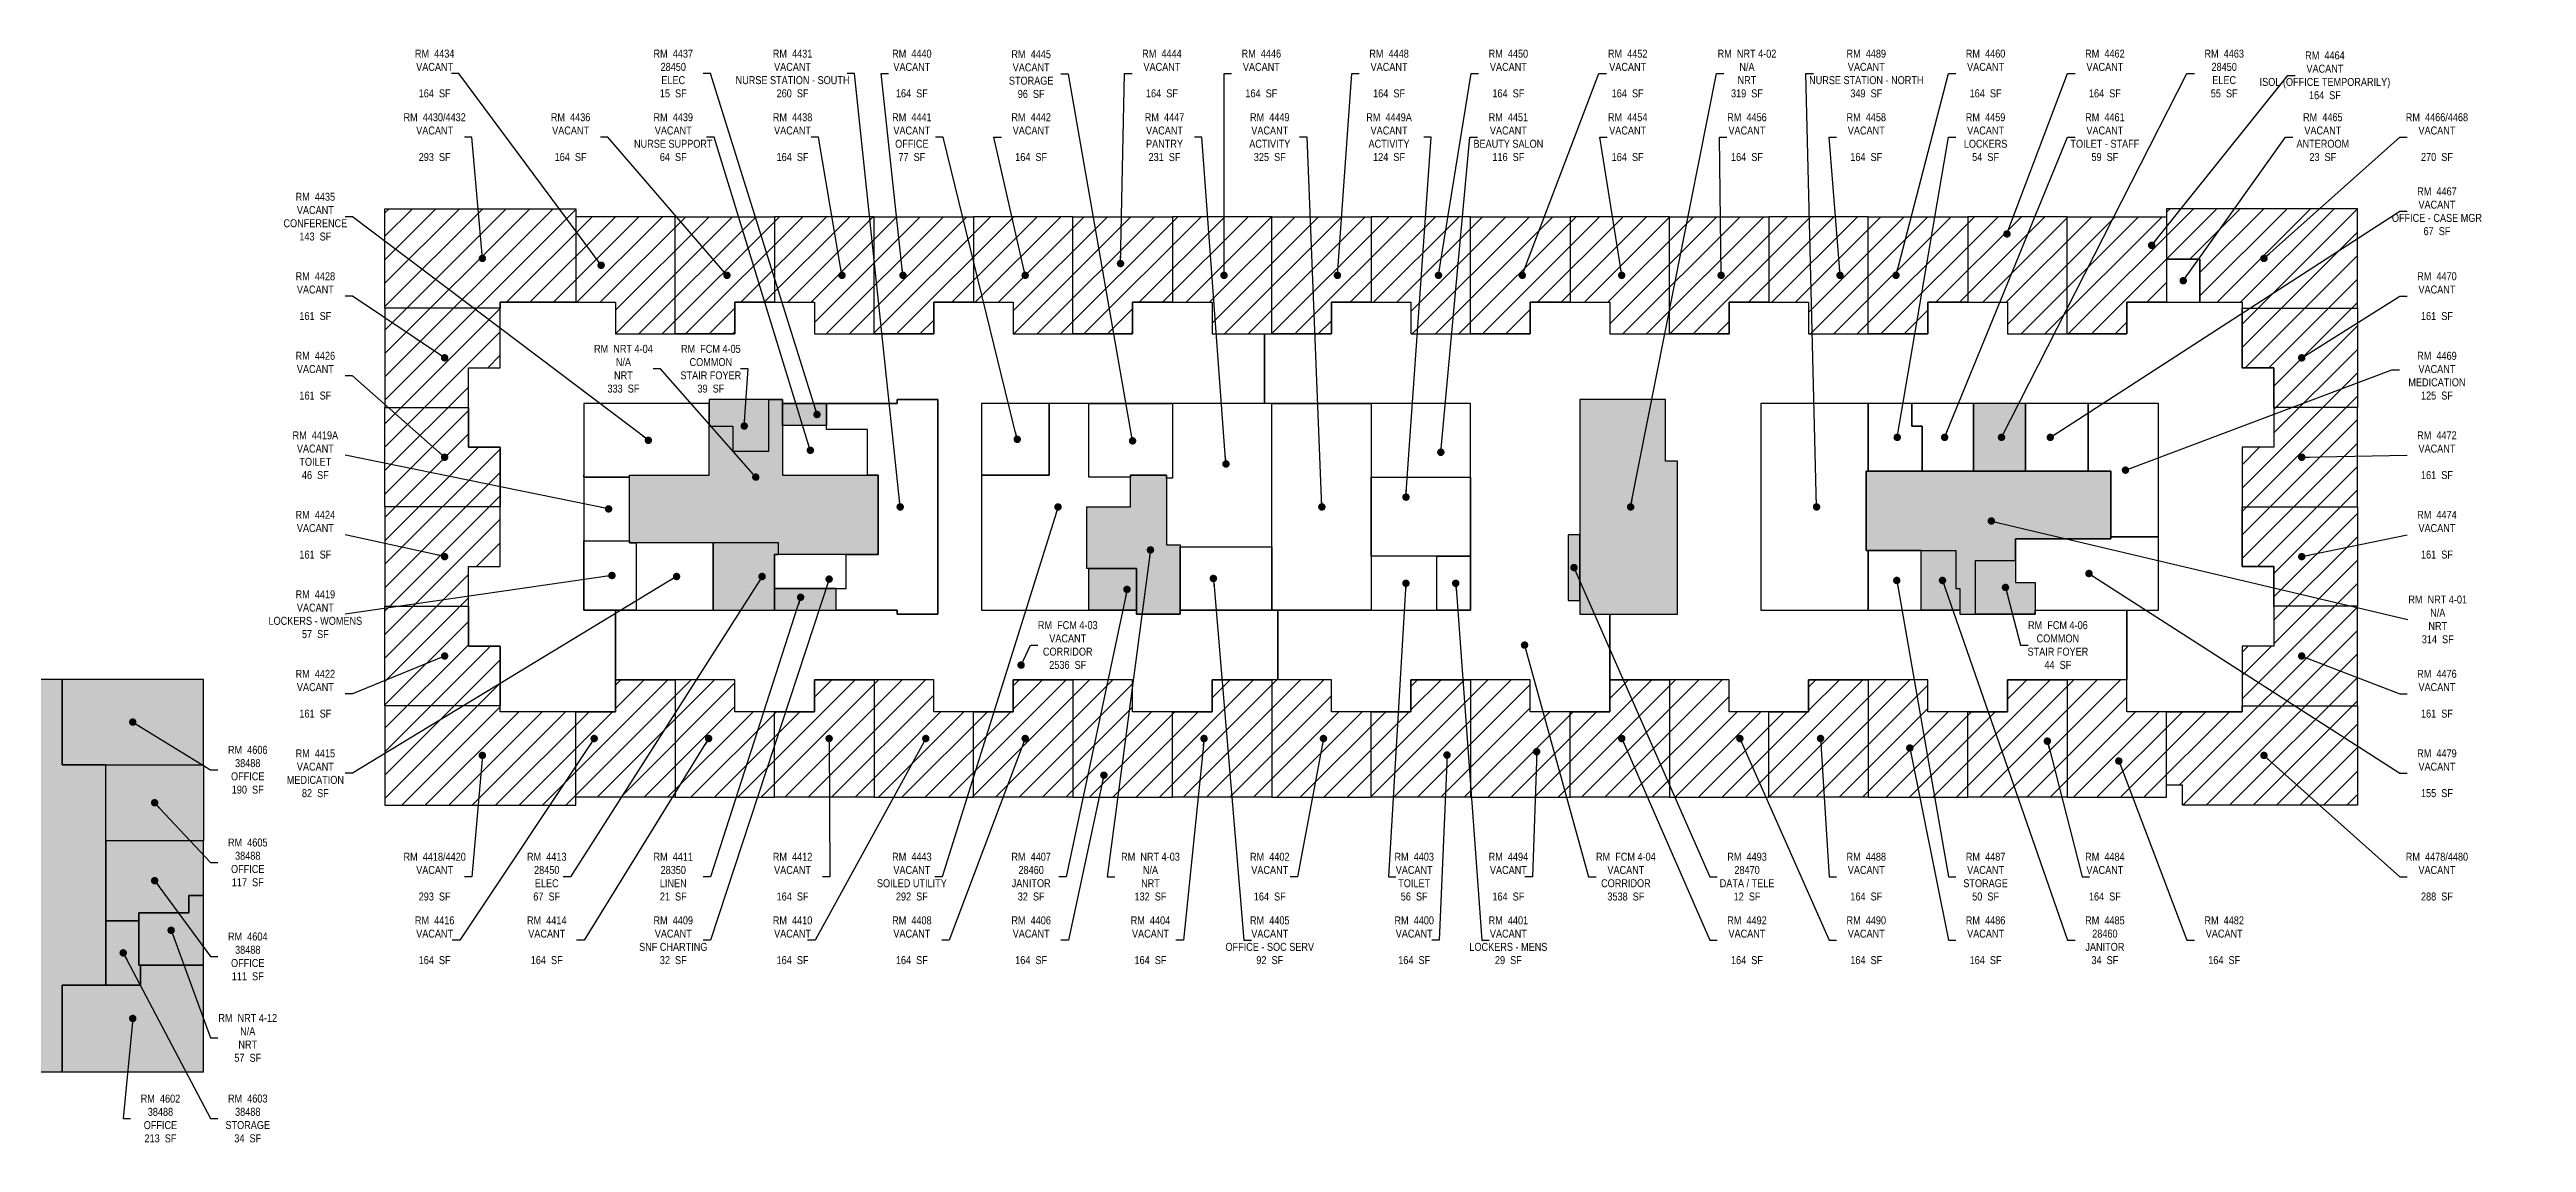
# Model space of a CAD drawing. Header units: inches. Extents: x -3271 to 3524, y 205 to 2907.
# Drawn here: x -214 to 3524, y 1152 to 2802 of the extents above; entities that cross this region are included whole.
import ezdxf

# ---------------------------------------------------------------- set-up
doc = ezdxf.new("R2010")
doc.units = ezdxf.units.IN
doc.header["$MEASUREMENT"] = 0
for name, color, linetype in [('0-LABEL', 3, 'Continuous'), ('1-NRT', 200, 'Continuous'), ('1-NRT-PTN', 253, 'Continuous'), ('3-FCM', 190, 'Continuous'), ('3-FCM-PTN', 9, 'Continuous'), ('4-OCC', 6, 'Continuous'), ('4-OCC-PTN', 95, 'Continuous'), ('4-VACANT', 60, 'Continuous'), ('4-VACANT-NONLICENSED-PTN', 253, 'Continuous')]:
    doc.layers.add(name, color=color, linetype=linetype)
doc.styles.add('ArialN', font='ARIALN.TTF')
doc.dimstyles.new('AB-120', dxfattribs={"dimscale": 120, "dimtxt": 0.125, "dimasz": 0.09375, "dimexe": 0.0625, "dimexo": 0.125, "dimgap": 0.375, "dimtad": 0, "dimtih": 1, "dimtoh": 1, "dimdec": 4, "dimrnd": 0.0625, "dimzin": 0, "dimdsep": 46, "dimlunit": 4, "dimtxsty": 'ArialN', "dimblk": 'ARCHTICK', "dimcen": 0.09375, "dimclrd": 256, "dimclre": 256, "dimclrt": 256, "dimadec": 0, "dimazin": 0, "dimtfac": 1, "dimtdec": 4, "dimtofl": 0, "dimtmove": 2, "dimatfit": 3, "dimldrblk": 'DOT', "dimfxl": 0, "dimfrac": 2, "dimtolj": 1, "dimtzin": 0, "dimlwd": -1, "dimlwe": -1, "dimarcsym": 0})

# ---------------------------------------------------------------- blocks, each defined once
blk = doc.blocks.new('_ArchTick')
at = {"const_width": 0.15}
blk.add_lwpolyline([(-0.5, -0.5), (0.5, 0.5)], dxfattribs=at)
blk = doc.blocks.new('_Dot')
at = {"lineweight": -2}
blk.add_line((-0.5, 0), (-1, 0), dxfattribs=at)
at = {"const_width": 0.5}
blk.add_lwpolyline([(-0.25, 0, 1), (0.25, 0, 1)], format="xyb", close=True, dxfattribs=at)

msp = doc.modelspace()

# ---------------------------------------------------------------- hatches: boundary and pattern name
at = {"layer": '1-NRT-PTN'}
for points in [[(892.5, 2159.5), (1036.5, 2159.5), (1036.5, 2039.5), (886.5, 2039.5), (886.5, 2057.5), (661.5, 2057.5), (661.5, 2159.5), (781.5, 2159.5), (781.5, 2233.5), (817.5, 2233.5), (817.5, 2195.5), (871.5, 2195.5), (871.5, 2273.5), (892.5, 2273.5)], [(2242.5, 1949.5), (2242.5, 2180.5), (2224.5, 2180.5), (2224.5, 2273.5), (2095.5, 2273.5), (2095.5, 1949.5)], [(1492.5, 2048.5), (1492.5, 1949.5), (1426.5, 1949.5), (1426.5, 2018.5), (1351.5, 2018.5), (1351.5, 2111.5), (1417.5, 2111.5), (1417.5, 2159.5), (1471.5, 2159.5), (1471.5, 2155), (1471.5, 2150.5), (1471.5, 2090.5), (1471.5, 2054.5), (1492.5, 2054.5)], [(2896.5, 2165.5), (2527.5, 2165.5), (2527.5, 2045.5), (2662.5, 2045.5), (2662.5, 1988.5), (2668.5, 1988.5), (2668.5, 1949.5), (2692.5, 1949.5), (2692.5, 2030.5), (2752.5, 2030.5), (2752.5, 2063.5), (2896.5, 2063.5)], [(18.5, 1525.1), (-3.5, 1525.1), (-3.5, 1499.1), (-78.8, 1499.1), (-78.8, 1420), (18.5, 1420)]]:
    msp.add_hatch(color=256, dxfattribs=at).paths.add_polyline_path(points)
at = {"layer": '3-FCM-PTN'}
for points in [[(781.5, 2273.5), (781.5, 2233.5), (817.5, 2233.5), (817.5, 2195.5), (871.5, 2195.5), (871.5, 2273.5)], [(2692.5, 2030.5), (2752.5, 2030.5), (2752.5, 1997.5), (2782.5, 1997.5), (2782.5, 1949.5), (2692.5, 1949.5)]]:
    msp.add_hatch(color=256, dxfattribs=at).paths.add_polyline_path(points)
at = {"layer": '4-OCC-PTN'}
for color, points in [(55, [(958.5, 2267.5), (958.5, 2234.5), (892.5, 2234.5), (892.5, 2267.5)]), (55, [(2689.5, 2267.5), (2689.5, 2165.5), (2767.5, 2165.5), (2767.5, 2267.5)]), (55, [(787.5, 2057.5), (787.5, 1955.5), (880.5, 1955.5), (880.5, 2039.5), (886.5, 2039.5), (886.5, 2057.5)]), (62, [(2095.5, 2069.5), (2077.5, 2069.5), (2077.5, 1970.5), (2095.5, 1970.5)]), (201, [(1354.5, 2018.5), (1426.5, 2018.5), (1426.5, 1955.5), (1354.5, 1955.5)]), (201, [(2610.5, 2045.5), (2662.5, 2045.5), (2662.5, 1988.5), (2668.5, 1988.5), (2668.5, 1955.5), (2610.5, 1955.5)]), (51, [(973.5, 1955.5), (973.5, 1988.5), (880.5, 1988.5), (880.5, 1955.5)]), (77, [(-969.1, 1783.5), (-969.1, 1607.5), (-1482.1, 1607.5), (-1482.1, 1505.5), (-969.1, 1505.5), (-969.1, 1329.5), (-452.5, 1329.5), (-452.5, 1259), (-194.5, 1259), (-194.5, 1389.8), (-128.4, 1389.8), (-128.4, 1722.5), (-194.5, 1722.5), (-194.5, 1851.1), (-460.5, 1851.1), (-460.5, 1783.5)]), (77, [(-194.5, 1722.5), (18.5, 1722.5), (18.5, 1851.1), (-194.5, 1851.1)]), (77, [(-128.4, 1607.8), (-128.4, 1722.5), (18.5, 1722.5), (18.5, 1607.8)]), (77, [(-128.4, 1487.1), (-78.8, 1487.1), (-78.8, 1499.1), (-3.5, 1499.1), (-3.5, 1525.1), (18.5, 1525.1), (18.5, 1607.8), (-128.4, 1607.8)]), (77, [(-128.4, 1389.8), (-76.4, 1389.8), (-76.4, 1420), (-78.8, 1420), (-78.8, 1487.1), (-128.4, 1487.1)]), (77, [(-194.5, 1259), (18.5, 1259), (18.5, 1420), (-76.4, 1420), (-76.4, 1389.8), (-194.5, 1389.8)])]:
    msp.add_hatch(color=color, dxfattribs=at).paths.add_polyline_path(points)
at = {"layer": '4-VACANT-NONLICENSED-PTN'}
h = msp.add_hatch(dxfattribs=at)
h.set_pattern_fill('ANSI31', color=256, scale=200)
h.paths.add_polyline_path([(3268.5, 1811.5), (3094.5, 1811.5), (3094.5, 1802.5), (2980.5, 1802.5), (2980.5, 1691.5), (3004.5, 1691.5), (3004.5, 1661.5), (3268.5, 1661.5)])
h.paths.add_polyline_path([(3268.5, 1961.5), (3142.5, 1961.5), (3142.5, 1901.5), (3094.5, 1901.5), (3094.5, 1811.5), (3268.5, 1811.5)])
h.paths.add_polyline_path([(3268.5, 2111.5), (3094.5, 2111.5), (3094.5, 2021.5), (3142.5, 2021.5), (3142.5, 1961.5), (3268.5, 1961.5)])
h.paths.add_polyline_path([(3268.5, 2261.5), (3142.5, 2261.5), (3142.5, 2201.5), (3094.5, 2201.5), (3094.5, 2111.5), (3268.5, 2111.5)])
h.paths.add_polyline_path([(3268.5, 2411.5), (3094.5, 2411.5), (3094.5, 2321.5), (3142.5, 2321.5), (3142.5, 2261.5), (3268.5, 2261.5)])
h.paths.add_polyline_path([(3268.5, 2561.5), (3004.5, 2561.5), (2980.5, 2561.5), (2980.5, 2485.2), (3030.9, 2485.2), (3030.9, 2420.5), (3094.5, 2420.5), (3094.5, 2411.5), (3268.5, 2411.5)])
h.paths.add_polyline_path([(2980.5, 2485.2), (2980.5, 2549.5), (2830.5, 2549.5), (2830.5, 2372.5), (2920.5, 2372.5), (2920.5, 2420.5), (2980.5, 2420.5)])
h.paths.add_polyline_path([(2830.5, 2549.5), (2680.5, 2549.5), (2680.5, 2420.5), (2740.5, 2420.5), (2740.5, 2372.5), (2830.5, 2372.5)])
h.paths.add_polyline_path([(2680.5, 2549.5), (2530.5, 2549.5), (2530.5, 2372.5), (2620.5, 2372.5), (2620.5, 2420.5), (2680.5, 2420.5)])
h.paths.add_polyline_path([(2530.5, 2549.5), (2380.5, 2549.5), (2380.5, 2420.5), (2440.5, 2420.5), (2440.5, 2372.5), (2530.5, 2372.5)])
h.paths.add_polyline_path([(2380.5, 2549.5), (2230.5, 2549.5), (2230.5, 2372.5), (2320.5, 2372.5), (2320.5, 2420.5), (2380.5, 2420.5)])
h.paths.add_polyline_path([(2230.5, 2549.5), (2080.5, 2549.5), (2080.5, 2420.5), (2140.5, 2420.5), (2140.5, 2372.5), (2230.5, 2372.5)])
h.paths.add_polyline_path([(2080.5, 2549.5), (1930.5, 2549.5), (1930.5, 2372.5), (2020.5, 2372.5), (2020.5, 2420.5), (2080.5, 2420.5)])
h.paths.add_polyline_path([(1930.5, 2549.5), (1780.5, 2549.5), (1780.5, 2420.5), (1840.5, 2420.5), (1840.5, 2372.5), (1930.5, 2372.5)])
h.paths.add_polyline_path([(1780.5, 2549.5), (1630.5, 2549.5), (1630.5, 2372.5), (1720.5, 2372.5), (1720.5, 2420.5), (1780.5, 2420.5)])
h.paths.add_polyline_path([(1630.5, 2549.5), (1480.5, 2549.5), (1480.5, 2420.5), (1540.5, 2420.5), (1540.5, 2372.5), (1630.5, 2372.5)])
h.paths.add_polyline_path([(1480.5, 2549.5), (1330.5, 2549.5), (1330.5, 2372.5), (1420.5, 2372.5), (1420.5, 2420.5), (1480.5, 2420.5)])
h.paths.add_polyline_path([(1330.5, 2549.5), (1180.5, 2549.5), (1180.5, 2420.5), (1240.5, 2420.5), (1240.5, 2372.5), (1330.5, 2372.5)])
h.paths.add_polyline_path([(1180.5, 2549.5), (1030.5, 2549.5), (1030.5, 2372.5), (1120.5, 2372.5), (1120.5, 2420.5), (1180.5, 2420.5)])
h.paths.add_polyline_path([(1030.5, 2549.5), (880.5, 2549.5), (880.5, 2420.5), (940.5, 2420.5), (940.5, 2372.5), (1030.5, 2372.5)])
h.paths.add_polyline_path([(880.5, 2549.5), (730.5, 2549.5), (730.5, 2372.5), (820.5, 2372.5), (820.5, 2420.5), (880.5, 2420.5)])
h.paths.add_polyline_path([(730.5, 2549.5), (580.5, 2549.5), (580.5, 2420.5), (640.5, 2420.5), (640.5, 2372.5), (730.5, 2372.5)])
h.paths.add_polyline_path([(580.5, 2561.5), (292.5, 2561.5), (292.5, 2411.5), (466.5, 2411.5), (466.5, 2420.5), (580.5, 2420.5)])
h.paths.add_polyline_path([(466.5, 2411.5), (292.5, 2411.5), (292.5, 2261.5), (418.5, 2261.5), (418.5, 2321.5), (418.5, 2321.5), (466.5, 2321.5)])
h.paths.add_polyline_path([(418.5, 2261.5), (292.5, 2261.5), (292.5, 2111.5), (466.5, 2111.5), (466.5, 2201.5), (418.5, 2201.5)])
h.paths.add_polyline_path([(466.5, 2111.5), (292.5, 2111.5), (292.5, 1961.5), (418.5, 1961.5), (418.5, 2021.5), (466.5, 2021.5)])
h.paths.add_polyline_path([(418.5, 1961.5), (292.5, 1961.5), (292.5, 1811.5), (466.5, 1811.5), (466.5, 1901.5), (418.5, 1901.5)])
h.paths.add_polyline_path([(580.5, 1802.5), (466.5, 1802.5), (466.5, 1811.5), (292.5, 1811.5), (292.5, 1661.5), (580.5, 1661.5)])
h.paths.add_polyline_path([(730.5, 1850.5), (640.5, 1850.5), (640.5, 1802.5), (580.5, 1802.5), (580.5, 1673.5), (730.5, 1673.5)])
h.paths.add_polyline_path([(880.5, 1802.5), (820.5, 1802.5), (820.5, 1850.5), (730.5, 1850.5), (730.5, 1673.5), (880.5, 1673.5)])
h.paths.add_polyline_path([(1030.5, 1850.5), (940.5, 1850.5), (940.5, 1802.5), (880.5, 1802.5), (880.5, 1673.5), (1030.5, 1673.5)])
h.paths.add_polyline_path([(1180.5, 1802.5), (1120.5, 1802.5), (1120.5, 1850.5), (1030.5, 1850.5), (1030.5, 1673.5), (1180.5, 1673.5)])
h.paths.add_polyline_path([(1330.5, 1850.5), (1240.5, 1850.5), (1240.5, 1802.5), (1180.5, 1802.5), (1180.5, 1673.5), (1330.5, 1673.5)])
h.paths.add_polyline_path([(1480.5, 1802.5), (1420.5, 1802.5), (1420.5, 1850.5), (1330.5, 1850.5), (1330.5, 1673.5), (1480.5, 1673.5)])
h.paths.add_polyline_path([(1630.5, 1850.5), (1540.5, 1850.5), (1540.5, 1802.5), (1480.5, 1802.5), (1480.5, 1673.5), (1630.5, 1673.5)])
h.paths.add_polyline_path([(1780.5, 1802.5), (1720.5, 1802.5), (1720.5, 1850.5), (1630.5, 1850.5), (1630.5, 1673.5), (1780.5, 1673.5)])
h.paths.add_polyline_path([(1930.5, 1850.5), (1840.5, 1850.5), (1840.5, 1802.5), (1780.5, 1802.5), (1780.5, 1673.5), (1930.5, 1673.5)])
h.paths.add_polyline_path([(2080.5, 1802.5), (2020.5, 1802.5), (2020.5, 1850.5), (1930.5, 1850.5), (1930.5, 1673.5), (2080.5, 1673.5)])
h.paths.add_polyline_path([(2230.5, 1850.5), (2140.5, 1850.5), (2140.5, 1802.5), (2080.5, 1802.5), (2080.5, 1673.5), (2230.5, 1673.5)])
h.paths.add_polyline_path([(2380.5, 1802.5), (2320.5, 1802.5), (2320.5, 1850.5), (2230.5, 1850.5), (2230.5, 1673.5), (2380.5, 1673.5)])
h.paths.add_polyline_path([(2530.5, 1850.5), (2440.5, 1850.5), (2440.5, 1802.5), (2380.5, 1802.5), (2380.5, 1673.5), (2530.5, 1673.5)])
h.paths.add_polyline_path([(2680.5, 1802.5), (2620.5, 1802.5), (2620.5, 1850.5), (2530.5, 1850.5), (2530.5, 1673.5), (2680.5, 1673.5)])
h.paths.add_polyline_path([(2830.5, 1850.5), (2740.5, 1850.5), (2740.5, 1802.5), (2680.5, 1802.5), (2680.5, 1673.5), (2830.5, 1673.5)])
h.paths.add_polyline_path([(2980.5, 1802.5), (2920.5, 1802.5), (2920.5, 1850.5), (2830.5, 1850.5), (2830.5, 1673.5), (2980.5, 1673.5)])

# ---------------------------------------------------------------- linework, layer by layer
at = {"layer": '1-NRT'}
for points in [[(892.5, 2159.5), (1036.5, 2159.5), (1036.5, 2039.5), (886.5, 2039.5), (886.5, 2057.5), (886.5, 2057.5), (661.5, 2057.5), (661.5, 2057.5), (661.5, 2159.5), (781.5, 2159.5), (781.5, 2233.5), (817.5, 2233.5), (817.5, 2195.5), (871.5, 2195.5), (871.5, 2273.5), (892.5, 2273.5)], [(2242.5, 1949.5), (2242.5, 2180.5), (2224.5, 2180.5), (2224.5, 2273.5), (2095.5, 2273.5), (2095.5, 1949.5)]]:
    msp.add_lwpolyline(points, close=True, dxfattribs=at)
for points in [[(1492.5, 2048.5), (1492.5, 1949.5), (1426.5, 1949.5), (1426.5, 2018.5), (1351.5, 2018.5), (1351.5, 2111.5), (1417.5, 2111.5), (1417.5, 2159.5), (1471.5, 2159.5), (1471.5, 2155), (1471.5, 2150.5), (1471.5, 2090.5), (1471.5, 2054.5), (1492.5, 2054.5), (1492.5, 2048.5)], [(2896.5, 2165.5), (2527.5, 2165.5), (2527.5, 2045.5), (2662.5, 2045.5), (2662.5, 1988.5), (2668.5, 1988.5), (2668.5, 1949.5), (2692.5, 1949.5), (2692.5, 2030.5), (2752.5, 2030.5), (2752.5, 2030.5), (2752.5, 2063.5), (2896.5, 2063.5), (2896.5, 2165.5)], [(18.5, 1525.1), (-3.5, 1525.1), (-3.5, 1499.1), (-78.8, 1499.1), (-78.8, 1420), (18.5, 1420), (18.5, 1525.1)]]:
    msp.add_lwpolyline(points, dxfattribs=at)
at = {"layer": '3-FCM'}
for points in [[(781.5, 2273.5), (781.5, 2233.5), (817.5, 2233.5), (817.5, 2195.5), (871.5, 2195.5), (871.5, 2273.5)], [(2692.5, 2030.5), (2752.5, 2030.5), (2752.5, 1997.5), (2782.5, 1997.5), (2782.5, 1949.5), (2692.5, 1949.5)]]:
    msp.add_lwpolyline(points, close=True, dxfattribs=at)
at = {"layer": '4-OCC'}
for points in [[(958.5, 2267.5), (958.5, 2234.5), (892.5, 2234.5), (892.5, 2267.5), (958.5, 2267.5)], [(2689.5, 2267.5), (2689.5, 2165.5), (2767.5, 2165.5), (2767.5, 2267.5), (2689.5, 2267.5)], [(787.5, 2057.5), (787.5, 1955.5), (880.5, 1955.5), (880.5, 2039.5), (886.5, 2039.5), (886.5, 2057.5), (787.5, 2057.5)], [(2095.5, 2069.5), (2077.5, 2069.5), (2077.5, 1970.5), (2095.5, 1970.5), (2095.5, 2069.5)], [(1354.5, 2018.5), (1426.5, 2018.5), (1426.5, 2018.5), (1426.5, 1955.5), (1354.5, 1955.5), (1354.5, 2018.5)], [(2610.5, 2045.5), (2662.5, 2045.5), (2662.5, 1988.5), (2668.5, 1988.5), (2668.5, 1955.5), (2610.5, 1955.5), (2610.5, 2045.5)], [(973.5, 1955.5), (973.5, 1988.5), (880.5, 1988.5), (880.5, 1988.5), (880.5, 1988.5), (880.5, 1955.5), (973.5, 1955.5)]]:
    msp.add_lwpolyline(points, dxfattribs=at)
for points in [[(-969.1, 1783.5), (-969.1, 1607.5), (-1482.1, 1607.5), (-1482.1, 1505.5), (-969.1, 1505.5), (-969.1, 1329.5), (-452.5, 1329.5), (-452.5, 1259), (-194.5, 1259), (-194.5, 1389.8), (-128.4, 1389.8), (-128.4, 1722.5), (-194.5, 1722.5), (-194.5, 1851.1), (-460.5, 1851.1), (-460.5, 1783.5)], [(-194.5, 1722.5), (18.5, 1722.5), (18.5, 1851.1), (-194.5, 1851.1)], [(-128.4, 1607.8), (-128.4, 1722.5), (18.5, 1722.5), (18.5, 1607.8)], [(-128.4, 1487.1), (-78.8, 1487.1), (-78.8, 1499.1), (-3.5, 1499.1), (-3.5, 1525.1), (18.5, 1525.1), (18.5, 1607.8), (-128.4, 1607.8)], [(-128.4, 1389.8), (-76.4, 1389.8), (-76.4, 1420), (-78.8, 1420), (-78.8, 1487.1), (-128.4, 1487.1)], [(-194.5, 1259), (18.5, 1259), (18.5, 1420), (-76.4, 1420), (-76.4, 1389.8), (-194.5, 1389.8)]]:
    msp.add_lwpolyline(points, close=True, dxfattribs=at)
at = {"layer": '4-VACANT'}
for p, q in [((3268.5, 2412.5), (3268.5, 2410.5)), ((592.5, 2156.5), (592.5, 2159.5)), ((661.5, 2156.5), (592.5, 2156.5))]:
    msp.add_line(p, q, dxfattribs=at)
for points in [[(292.5, 2561.5), (580.5, 2561.5), (580.5, 2420.5), (466.5, 2420.5), (466.5, 2411.5), (292.5, 2411.5)], [(3030.9, 2485.2), (3030.9, 2420.5), (3094.5, 2420.5), (3094.5, 2411.5), (3268.5, 2411.5), (3268.5, 2561.5), (3004.5, 2561.5), (2980.5, 2561.5), (2980.5, 2561.5), (2980.5, 2485.2)], [(2980.5, 2420.5), (3030.9, 2420.5), (3030.9, 2485.2), (2980.5, 2485.2)], [(1420.5, 2420.5), (1540.5, 2420.5), (1540.5, 2372.5), (1619.5, 2372.5), (1619.5, 2267.5), (1192.5, 2267.5), (1192.5, 1955.5), (1426.5, 1955.5), (1426.5, 1949.5), (1492.5, 1949.5), (1492.5, 1955.5), (1639.5, 1955.5), (1639.5, 1850.5), (1540.5, 1850.5), (1540.5, 1802.5), (1420.5, 1802.5), (1420.5, 1850.5), (1240.5, 1850.5), (1240.5, 1802.5), (1120.5, 1802.5), (1120.5, 1850.5), (940.5, 1850.5), (940.5, 1802.5), (820.5, 1802.5), (820.5, 1850.5), (640.5, 1850.5), (640.5, 1955.5), (1065.5, 1955.5), (1065.5, 1949.5), (1126.5, 1949.5), (1126.5, 2273.5), (1065.5, 2273.5), (1065.5, 2267.5), (892.5, 2267.5), (892.5, 2273.5), (871.5, 2273.5), (781.5, 2273.5), (781.5, 2267.5), (592.5, 2267.5), (592.5, 1955.5), (640.5, 1955.5), (640.5, 1802.5), (466.5, 1802.5), (466.5, 1901.5), (418.5, 1901.5), (418.5, 2021.5), (466.5, 2021.5), (466.5, 2201.5), (418.5, 2201.5), (418.5, 2321.5), (466.5, 2321.5), (466.5, 2420.5), (640.5, 2420.5), (640.5, 2372.5), (820.5, 2372.5), (820.5, 2420.5), (940.5, 2420.5), (940.5, 2372.5), (1120.5, 2372.5), (1120.5, 2420.5), (1240.5, 2420.5), (1240.5, 2372.5), (1420.5, 2372.5)], [(1619.5, 2267.5), (1619.5, 2372.5), (1720.5, 2372.5), (1720.5, 2420.5), (1840.5, 2420.5), (1840.5, 2372.5), (2020.5, 2372.5), (2020.5, 2420.5), (2140.5, 2420.5), (2140.5, 2372.5), (2320.5, 2372.5), (2320.5, 2420.5), (2440.5, 2420.5), (2440.5, 2372.5), (2620.5, 2372.5), (2620.5, 2420.5), (2740.5, 2420.5), (2740.5, 2372.5), (2920.5, 2372.5), (2920.5, 2420.5), (3094.5, 2420.5), (3094.5, 2321.5), (3142.5, 2321.5), (3142.5, 2201.5), (3094.5, 2201.5), (3094.5, 2021.5), (3142.5, 2021.5), (3142.5, 1901.5), (3094.5, 1901.5), (3094.5, 1802.5), (2920.5, 1802.5), (2920.5, 1955.5), (2968.5, 1955.5), (2968.5, 2267.5), (2368.5, 2267.5), (2368.5, 1955.5), (2668.5, 1955.5), (2668.5, 1949.5), (2782.5, 1949.5), (2782.5, 1955.5), (2920.5, 1955.5), (2920.5, 1850.5), (2740.5, 1850.5), (2740.5, 1802.5), (2620.5, 1802.5), (2620.5, 1850.5), (2440.5, 1850.5), (2440.5, 1802.5), (2320.5, 1802.5), (2320.5, 1850.5), (2140.5, 1850.5), (2140.5, 1949.5), (2242.5, 1949.5), (2242.5, 2180.5), (2224.5, 2180.5), (2224.5, 2273.5), (2095.5, 2273.5), (2095.5, 2069.5), (2077.5, 2069.5), (2077.5, 1970.5), (2095.5, 1970.5), (2095.5, 1949.5), (2140.5, 1949.5), (2140.5, 1802.5), (2020.5, 1802.5), (2020.5, 1850.5), (1840.5, 1850.5), (1840.5, 1802.5), (1720.5, 1802.5), (1720.5, 1850.5), (1639.5, 1850.5), (1639.5, 1955.5), (1930.5, 1955.5), (1930.5, 2267.5), (1619.5, 2267.5)], [(661.5, 2156.5), (661.5, 2159.5), (781.5, 2159.5), (781.5, 2267.5), (592.5, 2267.5), (592.5, 2156.5)], [(988.5, 1988.5), (988.5, 2039.5), (1036.5, 2039.5), (1036.5, 2159.5), (1020.5, 2159.5), (1020.5, 2228.5), (958.5, 2228.5), (958.5, 2228.5), (958.5, 2228.5), (958.5, 2267.5), (1065.5, 2267.5), (1065.5, 2273.5), (1065.5, 2273.5), (1126.5, 2273.5), (1126.5, 1949.5), (1065.5, 1949.5), (1065.5, 1955.5), (973.5, 1955.5), (973.5, 1988.5)], [(1780.5, 2156.5), (1780.5, 2037.1), (1780.5, 2037.1), (1780.5, 1955.5), (1630.5, 1955.5), (1630.5, 2267.5), (1780.5, 2267.5), (1780.5, 2156.5), (1780.5, 2156.5)], [(1020.5, 2159.5), (1020.5, 2228.5), (958.5, 2228.5), (958.5, 2234.5), (892.5, 2234.5), (892.5, 2159.5)], [(1780.5, 2037.1), (1780.5, 2156.5), (1930.5, 2156.5), (1930.5, 2037.1)], [(3094.5, 1802.5), (3094.5, 1811.5), (3268.5, 1811.5), (3268.5, 1661.5), (3004.5, 1661.5), (3004.5, 1691.5), (2980.5, 1691.5), (2980.5, 1802.5)]]:
    msp.add_lwpolyline(points, close=True, dxfattribs=at)
for points in [[(580.5, 2420.5), (640.5, 2420.5), (640.5, 2372.5), (730.5, 2372.5), (730.5, 2549.5), (580.5, 2549.5), (580.5, 2549.5), (580.5, 2549.5), (580.5, 2420.5)], [(880.5, 2420.5), (820.5, 2420.5), (820.5, 2372.5), (730.5, 2372.5), (730.5, 2549.5), (880.5, 2549.5), (880.5, 2549.5), (880.5, 2549.5), (880.5, 2420.5)], [(880.5, 2420.5), (940.5, 2420.5), (940.5, 2372.5), (1030.5, 2372.5), (1030.5, 2549.5), (880.5, 2549.5), (880.5, 2549.5), (880.5, 2549.5), (880.5, 2420.5)], [(1180.5, 2420.5), (1120.5, 2420.5), (1120.5, 2372.5), (1030.5, 2372.5), (1030.5, 2549.5), (1180.5, 2549.5), (1180.5, 2549.5), (1180.5, 2549.5), (1180.5, 2420.5)], [(1180.5, 2420.5), (1240.5, 2420.5), (1240.5, 2372.5), (1330.5, 2372.5), (1330.5, 2549.5), (1180.5, 2549.5), (1180.5, 2549.5), (1180.5, 2549.5), (1180.5, 2420.5)], [(1480.5, 2420.5), (1420.5, 2420.5), (1420.5, 2372.5), (1330.5, 2372.5), (1330.5, 2549.5), (1480.5, 2549.5), (1480.5, 2549.5), (1480.5, 2549.5), (1480.5, 2420.5)], [(1480.5, 2420.5), (1540.5, 2420.5), (1540.5, 2372.5), (1630.5, 2372.5), (1630.5, 2549.5), (1480.5, 2549.5), (1480.5, 2549.5), (1480.5, 2549.5), (1480.5, 2420.5)], [(1780.5, 2420.5), (1720.5, 2420.5), (1720.5, 2372.5), (1630.5, 2372.5), (1630.5, 2549.5), (1780.5, 2549.5), (1780.5, 2549.5), (1780.5, 2549.5), (1780.5, 2420.5)], [(1780.5, 2420.5), (1840.5, 2420.5), (1840.5, 2372.5), (1930.5, 2372.5), (1930.5, 2549.5), (1780.5, 2549.5), (1780.5, 2549.5), (1780.5, 2549.5), (1780.5, 2420.5)], [(2080.5, 2420.5), (2020.5, 2420.5), (2020.5, 2372.5), (1930.5, 2372.5), (1930.5, 2549.5), (2080.5, 2549.5), (2080.5, 2549.5), (2080.5, 2549.5), (2080.5, 2420.5)], [(2080.5, 2420.5), (2140.5, 2420.5), (2140.5, 2372.5), (2230.5, 2372.5), (2230.5, 2549.5), (2080.5, 2549.5), (2080.5, 2549.5), (2080.5, 2549.5), (2080.5, 2420.5)], [(2380.5, 2420.5), (2320.5, 2420.5), (2320.5, 2372.5), (2230.5, 2372.5), (2230.5, 2549.5), (2380.5, 2549.5), (2380.5, 2549.5), (2380.5, 2549.5), (2380.5, 2420.5)], [(2380.5, 2420.5), (2440.5, 2420.5), (2440.5, 2372.5), (2530.5, 2372.5), (2530.5, 2549.5), (2380.5, 2549.5), (2380.5, 2549.5), (2380.5, 2549.5), (2380.5, 2420.5)], [(2680.5, 2420.5), (2620.5, 2420.5), (2620.5, 2372.5), (2530.5, 2372.5), (2530.5, 2549.5), (2680.5, 2549.5), (2680.5, 2549.5), (2680.5, 2549.5), (2680.5, 2420.5)], [(2680.5, 2420.5), (2740.5, 2420.5), (2740.5, 2372.5), (2830.5, 2372.5), (2830.5, 2549.5), (2680.5, 2549.5), (2680.5, 2549.5), (2680.5, 2549.5), (2680.5, 2420.5)], [(2980.5, 2485.2), (2980.5, 2485.2), (2980.5, 2420.5), (2920.5, 2420.5), (2920.5, 2372.5), (2830.5, 2372.5), (2830.5, 2549.5), (2980.5, 2549.5), (2980.5, 2549.5), (2980.5, 2549.5), (2980.5, 2485.2)], [(418.5, 2261.5), (418.5, 2321.5), (466.5, 2321.5), (466.5, 2411.5), (292.5, 2411.5), (292.5, 2261.5), (292.5, 2261.5), (292.5, 2261.5), (418.5, 2261.5)], [(3142.5, 2261.5), (3142.5, 2321.5), (3094.5, 2321.5), (3094.5, 2411.5), (3268.5, 2411.5), (3268.5, 2261.5), (3268.5, 2261.5), (3268.5, 2261.5), (3142.5, 2261.5)], [(418.5, 2261.5), (418.5, 2201.5), (466.5, 2201.5), (466.5, 2111.5), (292.5, 2111.5), (292.5, 2261.5), (292.5, 2261.5), (292.5, 2261.5), (418.5, 2261.5)], [(1192.5, 2267.5), (1192.5, 2159.5), (1192.5, 2159.5), (1294.5, 2159.5), (1294.5, 2159.5), (1294.5, 2267.5), (1192.5, 2267.5)], [(1192.5, 1955.5), (1354.5, 1955.5), (1354.5, 2018.5), (1351.5, 2018.5), (1351.5, 2111.5), (1417.5, 2111.5), (1417.5, 2156.5), (1354.5, 2156.5), (1354.5, 2267.5), (1294.5, 2267.5), (1294.5, 2159.5), (1192.5, 2159.5), (1192.5, 1955.5)], [(1480.5, 2267.5), (1480.5, 2155), (1471.5, 2155), (1471.5, 2159.5), (1417.5, 2159.5), (1417.5, 2156.5), (1354.5, 2156.5), (1354.5, 2267.5), (1354.5, 2267.5), (1480.5, 2267.5)], [(1480.5, 2267.5), (1480.5, 2155), (1471.5, 2155), (1471.5, 2054.5), (1492.5, 2054.5), (1492.5, 2051.5), (1627.5, 2051.5), (1630.5, 2051.5), (1630.5, 2267.5), (1480.5, 2267.5)], [(1780.5, 2267.5), (1780.5, 2156.5), (1930.5, 2156.5), (1930.5, 2267.5), (1780.5, 2267.5)], [(2527.5, 2165.5), (2530.5, 2165.5), (2530.5, 2267.5), (2368.5, 2267.5), (2368.5, 1955.5), (2530.5, 1955.5), (2530.5, 1955.5), (2530.5, 2045.5), (2527.5, 2045.5), (2527.5, 2165.5)], [(2530.5, 2267.5), (2530.5, 2165.5), (2612, 2165.5), (2612, 2165.5), (2612, 2233.5), (2612, 2233.5), (2596, 2233.5), (2596, 2233.5), (2596, 2267.5), (2530.5, 2267.5)], [(2689.5, 2267.5), (2596, 2267.5), (2596, 2233.5), (2612, 2233.5), (2612, 2165.5), (2689.5, 2165.5), (2689.5, 2267.5)], [(2767.5, 2267.5), (2767.5, 2165.5), (2862.5, 2165.5), (2862.5, 2165.5), (2862.5, 2267.5), (2767.5, 2267.5)], [(2862.5, 2267.5), (2862.5, 2165.5), (2896.5, 2165.5), (2896.5, 2066.5), (2968.5, 2066.5), (2968.5, 2267.5), (2862.5, 2267.5)], [(3142.5, 2261.5), (3142.5, 2201.5), (3094.5, 2201.5), (3094.5, 2111.5), (3268.5, 2111.5), (3268.5, 2261.5), (3268.5, 2261.5), (3268.5, 2261.5), (3142.5, 2261.5)], [(661.5, 2156.5), (592.5, 2156.5), (592.5, 2060.5), (661.5, 2060.5), (661.5, 2060.5), (661.5, 2060.5), (661.5, 2060.5), (661.5, 2156.5)], [(418.5, 1961.5), (418.5, 2021.5), (466.5, 2021.5), (466.5, 2111.5), (292.5, 2111.5), (292.5, 1961.5), (292.5, 1961.5), (292.5, 1961.5), (418.5, 1961.5)], [(3142.5, 1961.5), (3142.5, 2021.5), (3094.5, 2021.5), (3094.5, 2111.5), (3268.5, 2111.5), (3268.5, 1961.5), (3268.5, 1961.5), (3268.5, 1961.5), (3142.5, 1961.5)], [(661.5, 2060.5), (661.5, 2060.5), (661.5, 2057.5), (671.5, 2057.5), (671.5, 1955.5), (592.5, 1955.5), (592.5, 2060.5), (592.5, 2060.5), (592.5, 2060.5), (661.5, 2060.5)], [(671.5, 2057.5), (671.5, 1955.5), (787.5, 1955.5), (787.5, 2057.5), (671.5, 2057.5)], [(2968.5, 2066.5), (2896.5, 2066.5), (2896.5, 2063.5), (2752.5, 2063.5), (2752.5, 1997.5), (2782.5, 1997.5), (2782.5, 1955.5), (2968.5, 1955.5), (2968.5, 2066.5)], [(988.5, 2039.5), (880.5, 2039.5), (880.5, 1988.5), (988.5, 1988.5), (988.5, 2039.5)], [(1630.5, 2051.5), (1630.5, 1955.5), (1492.5, 1955.5), (1492.5, 2051.5), (1630.5, 2051.5)], [(1780.5, 2037.1), (1780.5, 1955.5), (1877, 1955.5), (1879.4, 1955.5), (1879.4, 2037.1), (1780.5, 2037.1)], [(1879.4, 2037.1), (1930.5, 2037.1), (1930.5, 1955.5), (1879.4, 1955.5), (1879.4, 2037.1)], [(2530.5, 2045.5), (2530.5, 1955.5), (2610.5, 1955.5), (2610.5, 1955.5), (2610.5, 2045.5), (2530.5, 2045.5)], [(418.5, 1961.5), (418.5, 1901.5), (466.5, 1901.5), (466.5, 1811.5), (292.5, 1811.5), (292.5, 1961.5), (292.5, 1961.5), (292.5, 1961.5), (418.5, 1961.5)], [(3142.5, 1961.5), (3142.5, 1901.5), (3094.5, 1901.5), (3094.5, 1811.5), (3268.5, 1811.5), (3268.5, 1961.5), (3268.5, 1961.5), (3268.5, 1961.5), (3142.5, 1961.5)], [(580.5, 1802.5), (640.5, 1802.5), (640.5, 1850.5), (730.5, 1850.5), (730.5, 1673.5), (580.5, 1673.5), (580.5, 1673.5), (580.5, 1673.5), (580.5, 1802.5)], [(880.5, 1802.5), (820.5, 1802.5), (820.5, 1850.5), (730.5, 1850.5), (730.5, 1673.5), (880.5, 1673.5), (880.5, 1673.5), (880.5, 1673.5), (880.5, 1802.5)], [(880.5, 1802.5), (940.5, 1802.5), (940.5, 1850.5), (1030.5, 1850.5), (1030.5, 1673.5), (880.5, 1673.5), (880.5, 1673.5), (880.5, 1673.5), (880.5, 1802.5)], [(1180.5, 1802.5), (1120.5, 1802.5), (1120.5, 1850.5), (1030.5, 1850.5), (1030.5, 1673.5), (1180.5, 1673.5), (1180.5, 1673.5), (1180.5, 1673.5), (1180.5, 1802.5)], [(1180.5, 1802.5), (1240.5, 1802.5), (1240.5, 1850.5), (1330.5, 1850.5), (1330.5, 1673.5), (1180.5, 1673.5), (1180.5, 1673.5), (1180.5, 1673.5), (1180.5, 1802.5)], [(1480.5, 1802.5), (1420.5, 1802.5), (1420.5, 1850.5), (1330.5, 1850.5), (1330.5, 1673.5), (1480.5, 1673.5), (1480.5, 1673.5), (1480.5, 1673.5), (1480.5, 1802.5)], [(1480.5, 1802.5), (1540.5, 1802.5), (1540.5, 1850.5), (1630.5, 1850.5), (1630.5, 1673.5), (1480.5, 1673.5), (1480.5, 1673.5), (1480.5, 1673.5), (1480.5, 1802.5)], [(1780.5, 1802.5), (1720.5, 1802.5), (1720.5, 1850.5), (1630.5, 1850.5), (1630.5, 1673.5), (1780.5, 1673.5), (1780.5, 1673.5), (1780.5, 1673.5), (1780.5, 1802.5)], [(1780.5, 1802.5), (1840.5, 1802.5), (1840.5, 1850.5), (1930.5, 1850.5), (1930.5, 1673.5), (1780.5, 1673.5), (1780.5, 1673.5), (1780.5, 1673.5), (1780.5, 1802.5)], [(2080.5, 1802.5), (2020.5, 1802.5), (2020.5, 1850.5), (1930.5, 1850.5), (1930.5, 1673.5), (2080.5, 1673.5), (2080.5, 1673.5), (2080.5, 1673.5), (2080.5, 1802.5)], [(2080.5, 1802.5), (2140.5, 1802.5), (2140.5, 1850.5), (2230.5, 1850.5), (2230.5, 1673.5), (2080.5, 1673.5), (2080.5, 1673.5), (2080.5, 1673.5), (2080.5, 1802.5)], [(2380.5, 1802.5), (2320.5, 1802.5), (2320.5, 1850.5), (2230.5, 1850.5), (2230.5, 1673.5), (2380.5, 1673.5), (2380.5, 1673.5), (2380.5, 1673.5), (2380.5, 1802.5)], [(2380.5, 1802.5), (2440.5, 1802.5), (2440.5, 1850.5), (2530.5, 1850.5), (2530.5, 1673.5), (2380.5, 1673.5), (2380.5, 1673.5), (2380.5, 1673.5), (2380.5, 1802.5)], [(2680.5, 1802.5), (2620.5, 1802.5), (2620.5, 1850.5), (2530.5, 1850.5), (2530.5, 1673.5), (2680.5, 1673.5), (2680.5, 1673.5), (2680.5, 1673.5), (2680.5, 1802.5)], [(2680.5, 1802.5), (2740.5, 1802.5), (2740.5, 1850.5), (2830.5, 1850.5), (2830.5, 1673.5), (2680.5, 1673.5), (2680.5, 1673.5), (2680.5, 1673.5), (2680.5, 1802.5)], [(2980.5, 1802.5), (2920.5, 1802.5), (2920.5, 1850.5), (2830.5, 1850.5), (2830.5, 1673.5), (2980.5, 1673.5), (2980.5, 1673.5), (2980.5, 1673.5), (2980.5, 1802.5)], [(580.5, 1802.5), (466.5, 1802.5), (466.5, 1811.5), (292.5, 1811.5), (292.5, 1661.5), (580.5, 1661.5), (580.5, 1802.5)]]:
    msp.add_lwpolyline(points, dxfattribs=at)

# ---------------------------------------------------------------- texts
at = {"layer": '0-LABEL', "char_height": 12, "attachment_point": 5, "style": 'ArialN'}
for s, insert in [('RM  4434\\PVACANT\\P\\P164  SF', (367.5, 2765.5)), ('RM  4437\\P28450\\PELEC\\P15  SF', (727.5, 2765.5)), ('RM  4431\\PVACANT\\PNURSE STATION - SOUTH\\P260  SF', (907.5, 2765.5)), ('RM  4440\\PVACANT\\P\\P164  SF', (1087.5, 2765.5)), ('RM  4445\\PVACANT\\PSTORAGE\\P96  SF', (1267.5, 2764.7)), ('RM  4444\\PVACANT\\P\\P164  SF', (1464.8, 2765.5)), ('RM  4446\\PVACANT\\P\\P164  SF', (1614.8, 2765.5)), ('RM  4448\\PVACANT\\P\\P164  SF', (1807.5, 2765.5)), ('RM  4450\\PVACANT\\P\\P164  SF', (1987.5, 2765.5)), ('RM  4452\\PVACANT\\P\\P164  SF', (2167.5, 2765.5)), ('RM  NRT 4-02\\PN/A\\PNRT\\P319  SF', (2347.5, 2765.5)), ('RM  4489\\PVACANT\\PNURSE STATION - NORTH\\P349  SF', (2527.5, 2765.5)), ('RM  4460\\PVACANT\\P\\P164  SF', (2707.5, 2765.5)), ('RM  4462\\PVACANT\\P\\P164  SF', (2887.5, 2765.5)), ('RM  4463\\P28450\\PELEC\\P55  SF', (3067.5, 2765.5)), ('RM  4464\\PVACANT\\PISOL (OFFICE TEMPORARILY)\\P164  SF', (3219.5, 2762.8)), ('RM  4430/4432\\PVACANT\\P\\P293  SF', (367.5, 2669.5)), ('RM  4436\\PVACANT\\P\\P164  SF', (572.6, 2669.5)), ('RM  4439\\PVACANT\\PNURSE SUPPORT\\P64  SF', (727.5, 2669.5)), ('RM  4438\\PVACANT\\P\\P164  SF', (907.5, 2669.5)), ('RM  4441\\PVACANT\\POFFICE\\P77  SF', (1087.5, 2669.5)), ('RM  4442\\PVACANT\\P\\P164  SF', (1267.5, 2669.5)), ('RM  4447\\PVACANT\\PPANTRY\\P231  SF', (1468.7, 2669.5)), ('RM  4449\\PVACANT\\PACTIVITY\\P325  SF', (1627.5, 2669.5)), ('RM  4449A\\PVACANT\\PACTIVITY\\P124  SF', (1807.5, 2669.5)), ('RM  4451\\PVACANT\\PBEAUTY SALON\\P116  SF', (1987.5, 2669.5)), ('RM  4454\\PVACANT\\P\\P164  SF', (2167.5, 2669.5)), ('RM  4456\\PVACANT\\P\\P164  SF', (2347.5, 2669.5)), ('RM  4458\\PVACANT\\P\\P164  SF', (2527.5, 2669.5)), ('RM  4459\\PVACANT\\PLOCKERS\\P54  SF', (2707.5, 2669.5)), ('RM  4461\\PVACANT\\PTOILET - STAFF\\P59  SF', (2887.5, 2669.5)), ('RM  4465\\PVACANT\\PANTEROOM\\P23  SF', (3216.3, 2669.5)), ('RM  4466/4468\\PVACANT\\P\\P270  SF', (3388.5, 2669.5)), ('RM  4435\\PVACANT\\PCONFERENCE\\P143  SF', (187.5, 2549.5)), ('RM  4467\\PVACANT\\POFFICE - CASE MGR\\P67  SF', (3388.5, 2557.6)), ('RM  4428\\PVACANT\\P\\P161  SF', (187.5, 2429.5)), ('RM  4470\\PVACANT\\P\\P161  SF', (3388.5, 2429.5)), ('RM  NRT 4-04\\PN/A\\PNRT\\P333  SF', (652.3, 2320)), ('RM  FCM 4-05\\PCOMMON\\PSTAIR FOYER\\P39  SF', (784.2, 2320)), ('RM  4426\\PVACANT\\P\\P161  SF', (187.5, 2309.5)), ('RM  4469\\PVACANT\\PMEDICATION\\P125  SF', (3388.5, 2309.5)), ('RM  4419A\\PVACANT\\PTOILET\\P46  SF', (187.5, 2189.5)), ('RM  4472\\PVACANT\\P\\P161  SF', (3388.5, 2189.5)), ('RM  4424\\PVACANT\\P\\P161  SF', (187.5, 2069.5)), ('RM  4474\\PVACANT\\P\\P161  SF', (3388.5, 2069.5)), ('RM  4419\\PVACANT\\PLOCKERS - WOMENS\\P57  SF', (187.5, 1949.5)), ('RM  NRT 4-01\\PN/A\\PNRT\\P314  SF', (3389.7, 1941.7)), ('RM  FCM 4-03\\PVACANT\\PCORRIDOR\\P2536  SF', (1322.7, 1903)), ('RM  FCM 4-06\\PCOMMON\\PSTAIR FOYER\\P44  SF', (2816.6, 1903)), ('RM  4422\\PVACANT\\P\\P161  SF', (187.5, 1829.5)), ('RM  4476\\PVACANT\\P\\P161  SF', (3388.5, 1829.5)), ('RM  4606\\P38488\\POFFICE\\P190  SF', (85.5, 1714.8)), ('RM  4415\\PVACANT\\PMEDICATION\\P82  SF', (187.5, 1709.5)), ('RM  4479\\PVACANT\\P\\P155  SF', (3388.5, 1709.5)), ('RM  4605\\P38488\\POFFICE\\P117  SF', (85.5, 1575)), ('RM  4418/4420\\PVACANT\\P\\P293  SF', (367.5, 1553.5)), ('RM  4413\\P28450\\PELEC\\P67  SF', (536.6, 1553.5)), ('RM  4411\\P28350\\PLINEN\\P21  SF', (727.5, 1553.5)), ('RM  4412\\PVACANT\\P\\P164  SF', (907.5, 1553.5)), ('RM  4443\\PVACANT\\PSOILED UTILITY\\P292  SF', (1087.5, 1553.5)), ('RM  4407\\P28460\\PJANITOR\\P32  SF', (1267.5, 1553.5)), ('RM  NRT 4-03\\PN/A\\PNRT\\P132  SF', (1447.5, 1553.5)), ('RM  4402\\PVACANT\\P\\P164  SF', (1627.5, 1553.5)), ('RM  4403\\PVACANT\\PTOILET\\P56  SF', (1845.4, 1553.5)), ('RM  4494\\PVACANT\\P\\P164  SF', (1987.5, 1553.5)), ('RM  FCM 4-04\\PVACANT\\PCORRIDOR\\P3538  SF', (2164.8, 1553.5)), ('RM  4493\\P28470\\PDATA / TELE\\P12  SF', (2347.6, 1553.5)), ('RM  4488\\PVACANT\\P\\P164  SF', (2527.5, 1553.5)), ('RM  4487\\PVACANT\\PSTORAGE\\P50  SF', (2707.5, 1553.5)), ('RM  4484\\PVACANT\\P\\P164  SF', (2887.5, 1553.5)), ('RM  4478/4480\\PVACANT\\P\\P288  SF', (3388.5, 1553.5)), ('RM  4604\\P38488\\POFFICE\\P111  SF', (85.5, 1433.1)), ('RM  4416\\PVACANT\\P\\P164  SF', (367.5, 1457.5)), ('RM  4414\\PVACANT\\P\\P164  SF', (536.6, 1457.5)), ('RM  4409\\PVACANT\\PSNF CHARTING\\P32  SF', (727.5, 1457.5)), ('RM  4410\\PVACANT\\P\\P164  SF', (907.5, 1457.5)), ('RM  4408\\PVACANT\\P\\P164  SF', (1087.5, 1457.5)), ('RM  4406\\PVACANT\\P\\P164  SF', (1267.5, 1457.5)), ('RM  4404\\PVACANT\\P\\P164  SF', (1447.5, 1457.5)), ('RM  4405\\PVACANT\\POFFICE - SOC SERV\\P92  SF', (1627.5, 1457.5)), ('RM  4400\\PVACANT\\P\\P164  SF', (1845.4, 1457.5)), ('RM  4401\\PVACANT\\PLOCKERS - MENS\\P29  SF', (1987.5, 1457.5)), ('RM  4492\\PVACANT\\P\\P164  SF', (2347.5, 1457.5)), ('RM  4490\\PVACANT\\P\\P164  SF', (2527.5, 1457.5)), ('RM  4486\\PVACANT\\P\\P164  SF', (2707.5, 1457.5)), ('RM  4485\\P28460\\PJANITOR\\P34  SF', (2887.5, 1457.5)), ('RM  4482\\PVACANT\\P\\P164  SF', (3067.5, 1457.5)), ('RM  NRT 4-12\\PN/A\\PNRT\\P57  SF', (85.5, 1310.1)), ('RM  4602\\P38488\\POFFICE\\P213  SF', (-46.2, 1188.5)), ('RM  4603\\P38488\\PSTORAGE\\P34  SF', (85.5, 1188.6))]:
    msp.add_mtext(s, dxfattribs=dict(at, insert=insert))

# ---------------------------------------------------------------- leaders
at = {"layer": '0-LABEL', "annotation_type": 0, "has_hookline": 1}
for points, hookline_direction, text_width in [([(618.7, 2476.2), (403.9, 2765.5), (392.7, 2765.5)], 1, 57.9), ([(944.4, 2251), (783.8, 2765.5), (772.5, 2765.5)], 1, 57.9), ([(1069.9, 2111.5), (1001.2, 2765.5), (989.9, 2765.5)], 1, 169.7), ([(1074.1, 2461), (1041, 2765.5), (1052.3, 2765.5)], 0, 57.9), ([(1402.3, 2478.8), (1408.5, 2765.5), (1419.8, 2765.5)], 0, 57.9), ([(1558.5, 2461), (1558.5, 2765.5), (1569.8, 2765.5)], 0, 57.9), ([(1729.6, 2461), (1751.3, 2765.5), (1762.5, 2765.5)], 0, 57.9), ([(1882.1, 2461), (1931.3, 2765.5), (1942.5, 2765.5)], 0, 57.9), ([(2008.5, 2461), (2124.2, 2765.5), (2135.4, 2765.5)], 0, 57.8), ([(2172, 2111.5), (2301.3, 2765.5), (2312.6, 2765.5)], 0, 86.8), ([(2452.5, 2111.5), (2436.4, 2765.5), (2447.7, 2765.5)], 0, 170.4), ([(2572.4, 2461), (2651.3, 2765.5), (2662.5, 2765.5)], 0, 57.9), ([(2731.5, 2216.5), (3011.3, 2765.5), (3022.5, 2765.5)], 0, 57.9), ([(2739.8, 2523.5), (2831.3, 2765.5), (2842.5, 2765.5)], 0, 57.8), ([(1420.5, 2211.2), (1323.8, 2764.7), (1312.5, 2764.7)], 1, 65.9), ([(2958.1, 2506.3), (3163.3, 2762.8), (3174.5, 2762.8)], 0, 194.9), ([(439.5, 2486.5), (423.8, 2669.5), (412.5, 2669.5)], 1, 92.2), ([(808.5, 2461), (628.9, 2669.5), (617.6, 2669.5)], 1, 57.9), ([(934.3, 2197), (789, 2669.5), (777.7, 2669.5)], 1, 117.1), ([(982, 2461), (946.8, 2669.5), (935.6, 2669.5)], 1, 57.9), ([(1246.5, 2213.5), (1134.5, 2669.5), (1123.2, 2669.5)], 1, 56), ([(1258.5, 2461), (1211.3, 2669.5), (1222.5, 2669.5)], 0, 57.8), ([(1561.4, 2176.3), (1524.9, 2669.5), (1513.7, 2669.5)], 1, 57.9), ([(1706.1, 2111.5), (1683.8, 2669.5), (1672.5, 2669.5)], 1, 61.8), ([(1833, 2126.3), (1870.9, 2669.5), (1859.7, 2669.5)], 1, 67.7), ([(1885.6, 2194), (1929.4, 2669.5), (1940.7, 2669.5)], 0, 103.3), ([(2158.5, 2461), (2125.5, 2669.5), (2136.7, 2669.5)], 0, 57.9), ([(2308.5, 2461), (2305.8, 2669.5), (2317, 2669.5)], 0, 57.9), ([(2487.9, 2461), (2471.3, 2669.5), (2482.5, 2669.5)], 0, 57.9), ([(2574.2, 2216.5), (2651.3, 2669.5), (2662.5, 2669.5)], 0, 64), ([(2645.7, 2216.5), (2831.3, 2669.5), (2842.5, 2669.5)], 0, 102.9), ([(3005.7, 2452.9), (3160, 2669.5), (3171.3, 2669.5)], 0, 78.4), ([(3127.5, 2486.5), (3332.3, 2669.5), (3343.5, 2669.5)], 0, 92.3), ([(690, 2212), (243.8, 2549.5), (232.5, 2549.5)], 1, 94.8), ([(2805.1, 2216.5), (3332.3, 2557.6), (3343.5, 2557.6)], 0, 135.1), ([(382.5, 2336.5), (243.8, 2429.5), (232.5, 2429.5)], 1, 57.9), ([(3184.5, 2336.5), (3332.3, 2429.5), (3343.5, 2429.5)], 0, 57.9), ([(852, 2156.5), (708.5, 2320), (697.3, 2320)], 1, 86.9), ([(834.6, 2233.6), (840.4, 2320), (829.2, 2320)], 1, 90.8), ([(2918.5, 2167), (3320.5, 2318.3), (3331.8, 2318.3)], 0, 84.1), ([(382.5, 2186.5), (243.8, 2309.5), (232.5, 2309.5)], 1, 57.9), ([(630, 2108.5), (232.5, 2189.5)], 1, 67.7), ([(3184.5, 2186.5), (3343.5, 2189.5)], 0, 57.8), ([(1308, 2111.5), (1133.3, 1553.5), (1122.1, 1553.5)], 1, 104.7), ([(2716.2, 2090.2), (3344.7, 1941.7)], 0, 85), ([(382.5, 2036.5), (232.5, 2069.5)], 1, 57.9), ([(3184.5, 2036.5), (3343.5, 2069.5)], 0, 57.9), ([(1447.5, 2046.6), (1382.4, 1553.5), (1393.7, 1553.5)], 0, 86.9), ([(2086.5, 2020), (2291.4, 1553.5), (2302.6, 1553.5)], 0, 80.7), ([(635, 2008), (232.5, 1949.5)], 1, 139.6), ([(732.5, 2006.5), (243.8, 1709.5), (232.5, 1709.5)], 1, 84.1), ([(861.5, 2006.5), (572.7, 1553.5), (561.4, 1553.5)], 1, 57.9), ([(962.7, 2002.5), (783.8, 1457.5), (772.5, 1457.5)], 1, 101.6), ([(919.7, 1975.2), (783.8, 1553.5), (772.5, 1553.5)], 1, 56), ([(1412.1, 1987), (1320.4, 1553.5), (1309.2, 1553.5)], 1, 58.2), ([(1542.4, 2003.5), (1588.5, 1457.5), (1599.8, 1457.5)], 0, 132.9), ([(1833, 1996.3), (1806.6, 1553.5), (1817.8, 1553.5)], 0, 57.9), ([(1908, 1996.3), (1947.5, 1457.5), (1958.7, 1457.5)], 0, 115.9), ([(2573.5, 2000.5), (2651.3, 1553.5), (2662.5, 1553.5)], 0, 65.9), ([(2642.5, 2000.5), (2831.3, 1457.5), (2842.5, 1457.5)], 0, 58.2), ([(2737.5, 1990), (2760.3, 1903), (2771.6, 1903)], 0, 90.8), ([(2863.5, 2011), (3332.3, 1709.5), (3343.5, 1709.5)], 0, 57.9), ([(2011.9, 1903), (2108.6, 1553.5), (2119.8, 1553.5)], 0, 88.4), ([(382.5, 1886.5), (243.8, 1829.5), (232.5, 1829.5)], 1, 57.8), ([(1252.3, 1872.8), (1266.5, 1903), (1277.7, 1903)], 0, 88.4), ([(3184.5, 1886.5), (3332.3, 1829.5), (3343.5, 1829.5)], 0, 57.9), ([(-88, 1786.8), (29.3, 1714.8), (40.5, 1714.8)], 0, 57.9), ([(608.2, 1762), (405.3, 1457.5), (394, 1457.5)], 1, 57.9), ([(780.9, 1762), (592.9, 1457.5), (581.6, 1457.5)], 1, 57.9), ([(1108.5, 1762), (941.4, 1457.5), (930.1, 1457.5)], 1, 57.9), ([(962.7, 1762), (963.8, 1553.5), (952.5, 1553.5)], 1, 57.8), ([(1258.5, 1762), (1143.8, 1457.5), (1132.5, 1457.5)], 1, 57.9), ([(1528.3, 1762), (1497.1, 1457.5), (1485.9, 1457.5)], 1, 57.9), ([(1708.5, 1762), (1669.5, 1553.5), (1658.2, 1553.5)], 1, 57.8), ([(2158.5, 1762), (2291.3, 1457.5), (2302.5, 1457.5)], 0, 57.8), ([(2336.8, 1762), (2471.3, 1457.5), (2482.5, 1457.5)], 0, 57.9), ([(2458.5, 1762), (2471.3, 1553.5), (2482.5, 1553.5)], 0, 57.9), ([(2800.7, 1758), (2853.2, 1553.5), (2864.5, 1553.5)], 0, 57.9), ([(439.5, 1736.5), (423.8, 1553.5), (412.5, 1553.5)], 1, 92.3), ([(1895, 1737.1), (1883, 1457.5), (1871.8, 1457.5)], 1, 57.9), ([(2030.2, 1742.2), (2023.7, 1553.5), (2012.4, 1553.5)], 1, 57.9), ([(2593.2, 1747.7), (2651.3, 1457.5), (2662.5, 1457.5)], 0, 57.9), ([(2908.5, 1728.1), (3011.3, 1457.5), (3022.5, 1457.5)], 0, 57.8), ([(3127.5, 1736.5), (3332.3, 1553.5), (3343.5, 1553.5)], 0, 92.3), ([(1377.2, 1706.6), (1323.8, 1457.5), (1312.5, 1457.5)], 1, 57.9), ([(-55, 1665.1), (29.3, 1575), (40.5, 1575)], 0, 58), ([(-55, 1547.5), (29.3, 1433.1), (40.5, 1433.1)], 0, 57.9), ([(-30.1, 1472.6), (29.3, 1310.1), (40.5, 1310.1)], 0, 86.8), ([(-102.4, 1438.5), (29.3, 1188.6), (40.5, 1188.6)], 0, 65.9), ([(-88, 1339.5), (-102.4, 1188.5), (-91.2, 1188.5)], 0, 57.8)]:
    msp.add_leader(points, dimstyle='AB-120', dxfattribs=dict(at, hookline_direction=hookline_direction, text_width=text_width))

doc.saveas('drawing.dxf')
